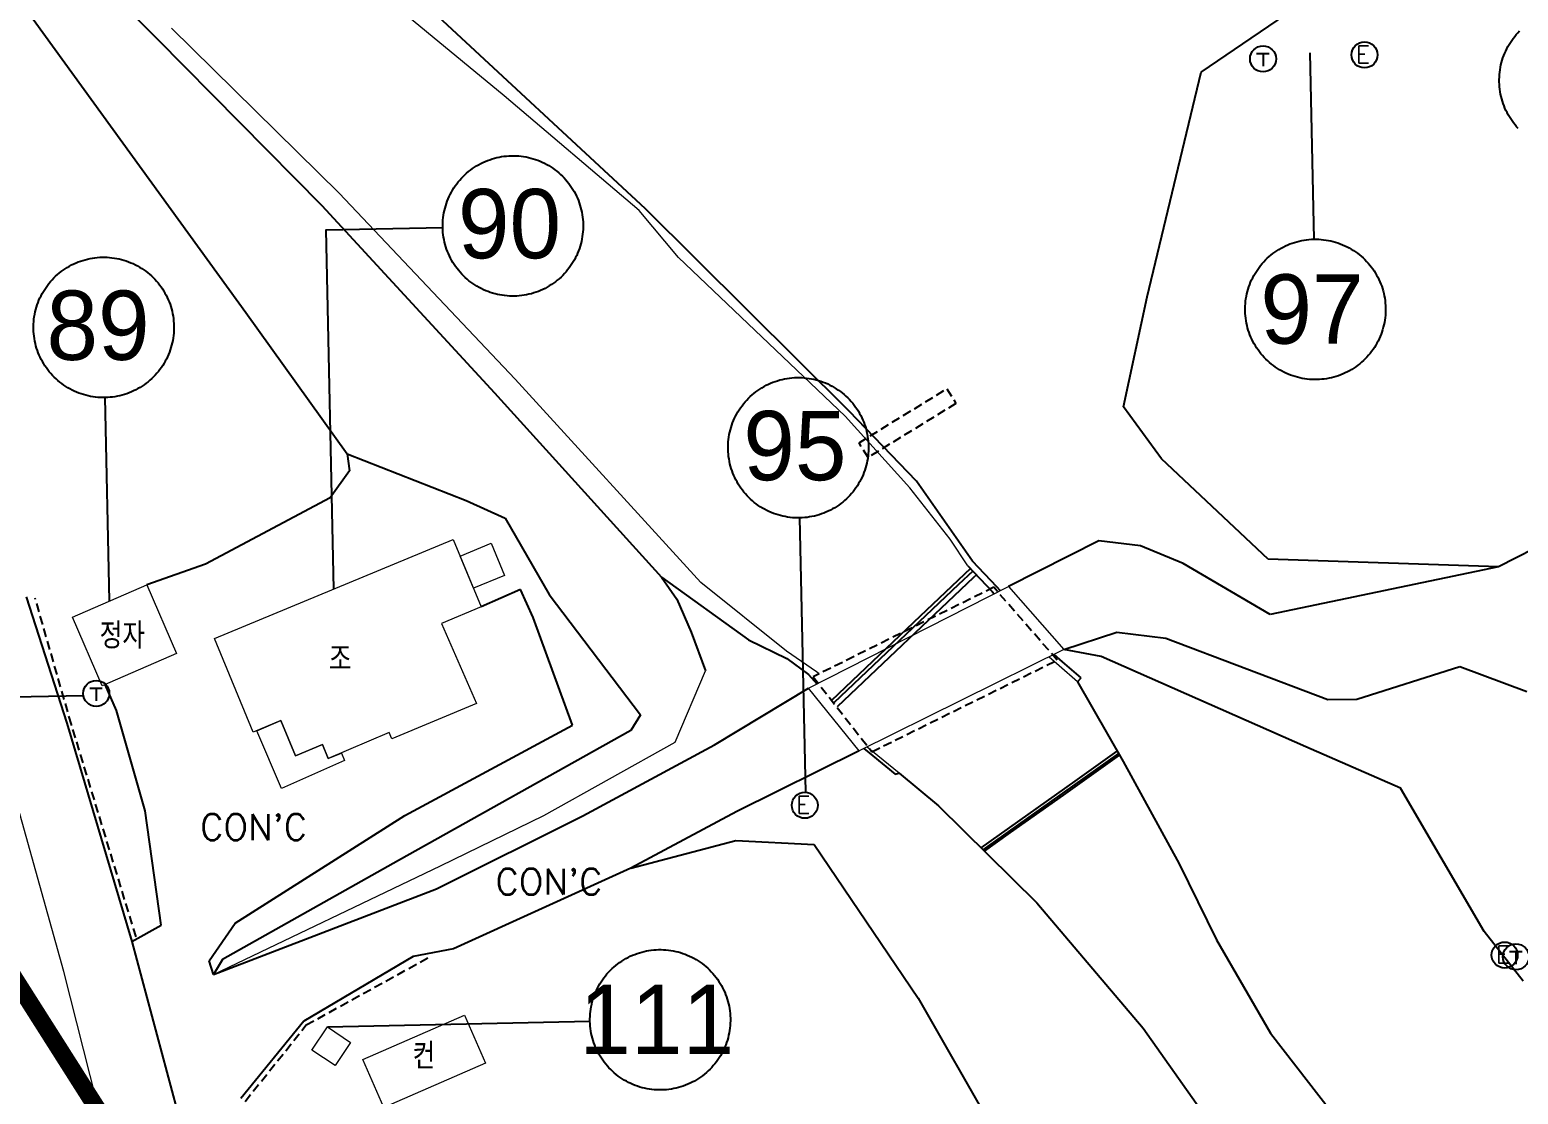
# Model space of a CAD drawing. Extents: x 296690 to 298491, y 586647 to 587790.
# Drawn here: x 297022 to 297107.9, y 587358.2 to 587419.6 of the extents above; entities that cross this region are included whole.
import ezdxf
from ezdxf.enums import TextEntityAlignment as Align

# ---------------------------------------------------------------- set-up
doc = ezdxf.new("R2010")
doc.units = 0
doc.header["$MEASUREMENT"] = 0
doc.linetypes.add('DASHED', pattern=[0.75, 0.5, -0.25])
doc.linetypes.add('PHANTOM2', pattern=[1.25, 0.625, -0.125, 0.125, -0.125, 0.125, -0.125])
for name, color, linetype in [('_0넘버링', 7, 'Continuous'), ('_조사구역', 6, 'Continuous'), ('가드레일', 114, 'Continuous'), ('낙차공', 6, 'Continuous'), ('도로_아스콘', 1, 'Continuous'), ('석축_상단', 25, 'SUKCHUK'), ('수로(관)', 144, 'DASHED'), ('수로(박스)', 5, 'DASHED'), ('옹벽_상단', 2, 'ONGBYUCK'), ('전력주', 2, 'Continuous'), ('지형_상단', 7, 'SUNGJEULTO'), ('지형_하단', 7, 'Continuous'), ('콘크리트', 7, 'Continuous'), ('통신주', 2, 'Continuous'), ('현황 텍스트', 7, 'Continuous')]:
    doc.layers.add(name, color=color, linetype=linetype)
for name, color, linetype, lineweight in [('건물', 7, 'Continuous', 20), ('관정', 5, 'Continuous', 18), ('교량', 4, 'Continuous', 18), ('바닥재질', 254, 'Continuous', 20), ('석축_하단', 30, 'Continuous', 18), ('옹벽_하단', 2, 'Continuous', 18), ('중앙선', 2, 'Continuous', 18)]:
    doc.layers.add(name, color=color, linetype=linetype, lineweight=lineweight)
doc.styles.add('GHS', font='simplex.shx', dxfattribs={"bigfont": 'ngsw.shx'})
doc.styles.add('JKS_FONT', font='', dxfattribs={"height": 1.5})
doc.styles.add('sks-ghs', font='romans.shx', dxfattribs={"bigfont": 'ghs.shx'})
doc.styles.get('JKS_FONT').set_extended_font_data('Expo M')
doc.linetypes.add('ONGBYUCK', pattern='A,1,0,[")",sks-ghs,S=0.5,R=90,X=0.5,Y=0],2', length=3)
doc.linetypes.add('SUKCHUK', pattern='A,1,["V",sks-ghs,S=0.5,R=0,X=0.5,Y=0],0.25,["V",sks-ghs,S=0.5,R=0,X=0.5,Y=0],0.25,["V",sks-ghs,S=0.5,R=0,X=0.5,Y=0],1', length=2.5)
doc.linetypes.add('SUNGJEULTO', pattern='A,0.25,["|",sks-ghs,S=0.3,R=0,X=0.5,Y=0.1],0.55,["|",sks-ghs,S=0.15,R=0,X=0.5,Y=0.05],0.25', length=1.05)

# ---------------------------------------------------------------- blocks, each defined once
blk = doc.blocks.new('통신주')
at = {"layer": '통신주', "flags": 128}
for points in [[(-0.374, 0.311), (0.349, 0.311)], [(0, 0.311), (0, -0.423)]]:
    blk.add_lwpolyline(points, dxfattribs=at)
at = {"layer": '통신주'}
blk.add_circle((0, 0), 0.75, dxfattribs=at)
blk = doc.blocks.new('전력주')
at = {"layer": '전력주'}
blk.add_circle((0, 0), 0.75, dxfattribs=at)
at = {"layer": '전력주', "style": 'GHS'}
blk.add_text('E', height=1, rotation=359.99952, dxfattribs=at).set_placement((-0.496, -0.477))

msp = doc.modelspace()

# ---------------------------------------------------------------- linework, layer by layer
at = {"layer": '_0넘버링', "linetype": 'Continuous'}
for p, q in [((297095.886, 587418.259), (297096.117, 587407.503)), ((297026.648, 587386.632), (297026.396, 587398.367)), ((297066.803, 587375.589), (297066.463, 587391.424)), ((297025.142, 587381.162), (297007.548, 587380.785))]:
    msp.add_line(p, q, dxfattribs=at)
at = {"layer": '_0넘버링'}
msp.add_line((297039.209, 587362.051), (297054.358, 587362.376), dxfattribs=at)
at = {"layer": '_0넘버링', "linetype": 'Continuous'}
for points in [[(297106.811, 587416.579), (297106.811, 587416.721), (297106.815, 587416.862), (297106.824, 587417.003), (297106.839, 587417.144), (297106.858, 587417.284), (297106.882, 587417.423), (297106.911, 587417.561), (297106.944, 587417.699), (297106.983, 587417.835), (297107.026, 587417.969), (297107.074, 587418.102), (297107.126, 587418.234), (297107.183, 587418.363), (297107.245, 587418.49), (297107.31, 587418.616), (297107.381, 587418.738), (297107.455, 587418.858), (297107.534, 587418.976), (297107.616, 587419.091), (297107.703, 587419.202), (297107.793, 587419.311), (297107.887, 587419.416), (297107.985, 587419.519)], [(297107.909, 587413.892), (297107.814, 587413.997), (297107.723, 587414.105), (297107.636, 587414.216), (297107.552, 587414.33), (297107.473, 587414.447), (297107.397, 587414.566), (297107.326, 587414.688), (297107.259, 587414.813), (297107.197, 587414.94), (297107.139, 587415.069), (297107.085, 587415.2), (297107.036, 587415.332), (297106.992, 587415.467), (297106.953, 587415.602), (297106.918, 587415.739), (297106.888, 587415.877), (297106.863, 587416.017), (297106.843, 587416.156), (297106.827, 587416.297), (297106.817, 587416.438), (297106.811, 587416.579)], [(297045.865, 587408.183), (297045.864, 587408.325), (297045.869, 587408.466), (297045.878, 587408.607), (297045.892, 587408.748), (297045.911, 587408.888), (297045.935, 587409.027), (297045.964, 587409.165), (297045.998, 587409.303), (297046.036, 587409.439), (297046.079, 587409.573), (297046.127, 587409.706), (297046.18, 587409.838), (297046.237, 587409.967), (297046.298, 587410.094), (297046.364, 587410.219), (297046.434, 587410.342), (297046.509, 587410.462), (297046.587, 587410.58), (297046.67, 587410.695), (297046.756, 587410.806), (297046.847, 587410.915), (297046.941, 587411.02), (297047.039, 587411.122), (297047.14, 587411.221), (297047.245, 587411.316), (297047.353, 587411.407), (297047.464, 587411.495), (297047.578, 587411.578), (297047.695, 587411.658), (297047.814, 587411.733), (297047.937, 587411.804), (297048.061, 587411.871), (297048.188, 587411.934), (297048.317, 587411.992), (297048.448, 587412.045), (297048.58, 587412.094), (297048.715, 587412.138), (297048.85, 587412.178), (297048.987, 587412.213), (297049.126, 587412.243), (297049.265, 587412.268), (297049.405, 587412.288), (297049.545, 587412.303), (297049.686, 587412.314), (297049.827, 587412.319), (297049.969, 587412.32), (297050.11, 587412.315), (297050.251, 587412.306), (297050.392, 587412.292), (297050.532, 587412.273), (297050.671, 587412.249), (297050.81, 587412.22), (297050.947, 587412.186), (297051.083, 587412.148), (297051.217, 587412.105), (297051.351, 587412.057), (297051.482, 587412.004), (297051.611, 587411.947), (297051.739, 587411.886), (297051.864, 587411.82), (297051.986, 587411.75), (297052.106, 587411.675), (297052.224, 587411.597), (297052.339, 587411.514), (297052.45, 587411.428), (297052.559, 587411.337), (297052.665, 587411.243), (297052.767, 587411.145), (297052.865, 587411.044), (297052.96, 587410.939), (297053.052, 587410.831), (297053.139, 587410.72), (297053.223, 587410.606), (297053.302, 587410.489), (297053.377, 587410.37), (297053.449, 587410.248), (297053.516, 587410.123), (297053.578, 587409.996), (297053.636, 587409.867), (297053.689, 587409.736), (297053.738, 587409.604), (297053.783, 587409.47), (297053.822, 587409.334), (297053.857, 587409.197), (297053.887, 587409.059), (297053.912, 587408.919), (297053.932, 587408.78), (297053.947, 587408.639), (297053.958, 587408.498), (297053.963, 587408.357), (297053.964, 587408.215), (297053.96, 587408.074), (297053.95, 587407.933), (297053.936, 587407.792), (297053.917, 587407.652), (297053.893, 587407.513), (297053.864, 587407.375), (297053.83, 587407.237), (297053.792, 587407.101), (297053.749, 587406.967), (297053.701, 587406.834), (297053.649, 587406.702), (297053.592, 587406.573), (297053.53, 587406.446), (297053.464, 587406.321), (297053.394, 587406.198), (297053.32, 587406.078), (297053.241, 587405.96), (297053.158, 587405.845), (297053.072, 587405.734), (297052.981, 587405.625), (297052.887, 587405.52), (297052.789, 587405.417), (297052.688, 587405.319), (297052.583, 587405.224), (297052.476, 587405.133), (297052.364, 587405.045), (297052.25, 587404.962), (297052.134, 587404.882), (297052.014, 587404.807), (297051.892, 587404.735), (297051.767, 587404.669), (297051.64, 587404.606), (297051.512, 587404.548), (297051.381, 587404.495), (297051.248, 587404.446), (297051.114, 587404.402), (297050.978, 587404.362), (297050.841, 587404.327), (297050.703, 587404.297), (297050.564, 587404.272), (297050.424, 587404.252), (297050.283, 587404.237), (297050.142, 587404.226), (297050.001, 587404.221), (297049.86, 587404.22), (297049.718, 587404.225), (297049.577, 587404.234), (297049.437, 587404.248), (297049.297, 587404.267), (297049.157, 587404.291), (297049.019, 587404.32), (297048.881, 587404.354), (297048.745, 587404.392), (297048.611, 587404.435), (297048.478, 587404.483), (297048.346, 587404.535), (297048.217, 587404.592), (297048.09, 587404.654), (297047.965, 587404.72), (297047.842, 587404.79), (297047.722, 587404.864), (297047.604, 587404.943), (297047.49, 587405.026), (297047.378, 587405.112), (297047.269, 587405.203), (297047.164, 587405.297), (297047.062, 587405.395), (297046.963, 587405.496), (297046.868, 587405.601), (297046.777, 587405.709), (297046.689, 587405.82), (297046.606, 587405.934), (297046.526, 587406.051), (297046.451, 587406.17), (297046.38, 587406.292), (297046.313, 587406.417), (297046.25, 587406.544), (297046.192, 587406.673), (297046.139, 587406.803), (297046.09, 587406.936), (297046.046, 587407.07), (297046.006, 587407.206), (297045.971, 587407.343), (297045.942, 587407.481), (297045.916, 587407.62), (297045.896, 587407.76), (297045.881, 587407.901), (297045.87, 587408.042), (297045.865, 587408.183)], [(297039.589, 587387.318), (297039.145, 587408.039), (297045.865, 587408.183)], [(297092.154, 587403.367), (297092.154, 587403.508), (297092.158, 587403.65), (297092.167, 587403.791), (297092.182, 587403.931), (297092.201, 587404.071), (297092.225, 587404.211), (297092.254, 587404.349), (297092.287, 587404.486), (297092.326, 587404.623), (297092.369, 587404.757), (297092.417, 587404.89), (297092.469, 587405.021), (297092.526, 587405.151), (297092.588, 587405.278), (297092.653, 587405.403), (297092.724, 587405.526), (297092.798, 587405.646), (297092.877, 587405.764), (297092.959, 587405.878), (297093.046, 587405.99), (297093.136, 587406.099), (297093.23, 587406.204), (297093.328, 587406.306), (297093.43, 587406.405), (297093.534, 587406.5), (297093.642, 587406.591), (297093.753, 587406.679), (297093.867, 587406.762), (297093.984, 587406.842), (297094.104, 587406.917), (297094.226, 587406.988), (297094.35, 587407.055), (297094.477, 587407.118), (297094.606, 587407.176), (297094.737, 587407.229), (297094.87, 587407.278), (297095.004, 587407.322), (297095.14, 587407.362), (297095.277, 587407.397), (297095.415, 587407.426), (297095.554, 587407.452), (297095.694, 587407.472), (297095.834, 587407.487), (297095.975, 587407.498), (297096.117, 587407.503), (297096.258, 587407.504), (297096.399, 587407.499), (297096.54, 587407.49), (297096.681, 587407.476), (297096.821, 587407.457), (297096.961, 587407.433), (297097.099, 587407.404), (297097.236, 587407.37), (297097.372, 587407.332), (297097.507, 587407.289), (297097.64, 587407.241), (297097.771, 587407.188), (297097.901, 587407.131), (297098.028, 587407.07), (297098.153, 587407.004), (297098.276, 587406.934), (297098.396, 587406.859), (297098.513, 587406.781), (297098.628, 587406.698), (297098.74, 587406.611), (297098.848, 587406.521), (297098.954, 587406.427), (297099.056, 587406.329), (297099.155, 587406.228), (297099.25, 587406.123), (297099.341, 587406.015), (297099.428, 587405.904), (297099.512, 587405.79), (297099.591, 587405.673), (297099.667, 587405.554), (297099.738, 587405.431), (297099.805, 587405.307), (297099.867, 587405.18), (297099.925, 587405.051), (297099.979, 587404.92), (297100.028, 587404.788), (297100.072, 587404.653), (297100.111, 587404.518), (297100.146, 587404.381), (297100.176, 587404.242), (297100.201, 587404.103), (297100.222, 587403.963), (297100.237, 587403.823), (297100.247, 587403.682), (297100.253, 587403.541), (297100.253, 587403.399), (297100.249, 587403.258), (297100.24, 587403.117), (297100.225, 587402.976), (297100.206, 587402.836), (297100.182, 587402.697), (297100.153, 587402.558), (297100.12, 587402.421), (297100.081, 587402.285), (297100.038, 587402.15), (297099.99, 587402.017), (297099.938, 587401.886), (297099.881, 587401.757), (297099.82, 587401.629), (297099.754, 587401.504), (297099.683, 587401.382), (297099.609, 587401.261), (297099.53, 587401.144), (297099.448, 587401.029), (297099.361, 587400.918), (297099.271, 587400.809), (297099.177, 587400.703), (297099.079, 587400.601), (297098.978, 587400.503), (297098.873, 587400.408), (297098.765, 587400.316), (297098.654, 587400.229), (297098.54, 587400.145), (297098.423, 587400.066), (297098.303, 587399.99), (297098.181, 587399.919), (297098.057, 587399.852), (297097.93, 587399.79), (297097.801, 587399.732), (297097.67, 587399.678), (297097.537, 587399.63), (297097.403, 587399.585), (297097.267, 587399.546), (297097.13, 587399.511), (297096.992, 587399.481), (297096.853, 587399.456), (297096.713, 587399.436), (297096.573, 587399.42), (297096.432, 587399.41), (297096.29, 587399.405), (297096.149, 587399.404), (297096.008, 587399.408), (297095.867, 587399.418), (297095.726, 587399.432), (297095.586, 587399.451), (297095.447, 587399.475), (297095.308, 587399.504), (297095.171, 587399.538), (297095.035, 587399.576), (297094.9, 587399.619), (297094.767, 587399.667), (297094.636, 587399.719), (297094.507, 587399.776), (297094.379, 587399.838), (297094.254, 587399.904), (297094.131, 587399.974), (297094.011, 587400.048), (297093.894, 587400.127), (297093.779, 587400.21), (297093.667, 587400.296), (297093.559, 587400.387), (297093.453, 587400.481), (297093.351, 587400.579), (297093.252, 587400.68), (297093.157, 587400.785), (297093.066, 587400.892), (297092.979, 587401.004), (297092.895, 587401.118), (297092.816, 587401.234), (297092.74, 587401.354), (297092.669, 587401.476), (297092.602, 587401.601), (297092.54, 587401.728), (297092.482, 587401.856), (297092.428, 587401.987), (297092.379, 587402.12), (297092.335, 587402.254), (297092.296, 587402.39), (297092.261, 587402.527), (297092.231, 587402.665), (297092.206, 587402.804), (297092.186, 587402.944), (297092.17, 587403.085), (297092.16, 587403.226), (297092.154, 587403.367)], [(297022.26, 587402.329), (297022.26, 587402.471), (297022.264, 587402.612), (297022.273, 587402.753), (297022.288, 587402.894), (297022.307, 587403.034), (297022.331, 587403.173), (297022.36, 587403.312), (297022.393, 587403.449), (297022.432, 587403.585), (297022.475, 587403.72), (297022.523, 587403.853), (297022.575, 587403.984), (297022.632, 587404.113), (297022.694, 587404.241), (297022.759, 587404.366), (297022.83, 587404.488), (297022.904, 587404.609), (297022.983, 587404.726), (297023.065, 587404.841), (297023.152, 587404.952), (297023.242, 587405.061), (297023.336, 587405.167), (297023.434, 587405.269), (297023.536, 587405.367), (297023.64, 587405.462), (297023.748, 587405.554), (297023.859, 587405.641), (297023.973, 587405.725), (297024.09, 587405.804), (297024.21, 587405.88), (297024.332, 587405.951), (297024.456, 587406.018), (297024.583, 587406.08), (297024.712, 587406.138), (297024.843, 587406.192), (297024.976, 587406.24), (297025.11, 587406.285), (297025.246, 587406.324), (297025.383, 587406.359), (297025.521, 587406.389), (297025.66, 587406.414), (297025.8, 587406.434), (297025.94, 587406.449), (297026.081, 587406.46), (297026.223, 587406.465), (297026.364, 587406.466), (297026.505, 587406.462), (297026.646, 587406.452), (297026.787, 587406.438), (297026.927, 587406.419), (297027.067, 587406.395), (297027.205, 587406.366), (297027.342, 587406.332), (297027.478, 587406.294), (297027.613, 587406.251), (297027.746, 587406.203), (297027.877, 587406.151), (297028.007, 587406.094), (297028.134, 587406.032), (297028.259, 587405.966), (297028.382, 587405.896), (297028.502, 587405.822), (297028.619, 587405.743), (297028.734, 587405.66), (297028.846, 587405.574), (297028.954, 587405.483), (297029.06, 587405.389), (297029.162, 587405.291), (297029.261, 587405.19), (297029.356, 587405.085), (297029.447, 587404.978), (297029.534, 587404.866), (297029.618, 587404.752), (297029.697, 587404.636), (297029.773, 587404.516), (297029.844, 587404.394), (297029.911, 587404.269), (297029.973, 587404.142), (297030.031, 587404.014), (297030.085, 587403.883), (297030.134, 587403.75), (297030.178, 587403.616), (297030.217, 587403.48), (297030.252, 587403.343), (297030.282, 587403.205), (297030.307, 587403.066), (297030.328, 587402.926), (297030.343, 587402.785), (297030.353, 587402.644), (297030.359, 587402.503), (297030.359, 587402.362), (297030.355, 587402.22), (297030.346, 587402.079), (297030.331, 587401.939), (297030.312, 587401.799), (297030.288, 587401.659), (297030.259, 587401.521), (297030.226, 587401.384), (297030.187, 587401.247), (297030.144, 587401.113), (297030.096, 587400.98), (297030.044, 587400.849), (297029.987, 587400.719), (297029.926, 587400.592), (297029.86, 587400.467), (297029.789, 587400.344), (297029.715, 587400.224), (297029.636, 587400.106), (297029.554, 587399.992), (297029.467, 587399.88), (297029.377, 587399.771), (297029.283, 587399.666), (297029.185, 587399.564), (297029.084, 587399.465), (297028.979, 587399.37), (297028.871, 587399.279), (297028.76, 587399.191), (297028.646, 587399.108), (297028.529, 587399.028), (297028.409, 587398.953), (297028.287, 587398.882), (297028.163, 587398.815), (297028.036, 587398.752), (297027.907, 587398.694), (297027.776, 587398.641), (297027.643, 587398.592), (297027.509, 587398.548), (297027.373, 587398.508), (297027.236, 587398.473), (297027.098, 587398.444), (297026.959, 587398.418), (297026.819, 587398.398), (297026.679, 587398.383), (297026.538, 587398.372), (297026.396, 587398.367), (297026.255, 587398.366), (297026.114, 587398.371), (297025.973, 587398.38), (297025.832, 587398.394), (297025.692, 587398.413), (297025.553, 587398.437), (297025.414, 587398.466), (297025.277, 587398.5), (297025.141, 587398.538), (297025.006, 587398.581), (297024.873, 587398.629), (297024.742, 587398.682), (297024.613, 587398.739), (297024.485, 587398.8), (297024.36, 587398.866), (297024.237, 587398.936), (297024.117, 587399.011), (297024, 587399.089), (297023.885, 587399.172), (297023.773, 587399.258), (297023.665, 587399.349), (297023.559, 587399.443), (297023.457, 587399.541), (297023.358, 587399.642), (297023.263, 587399.747), (297023.172, 587399.855), (297023.085, 587399.966), (297023.001, 587400.08), (297022.922, 587400.197), (297022.846, 587400.316), (297022.775, 587400.439), (297022.708, 587400.563), (297022.646, 587400.69), (297022.588, 587400.819), (297022.534, 587400.95), (297022.485, 587401.082), (297022.441, 587401.217), (297022.402, 587401.352), (297022.367, 587401.489), (297022.337, 587401.628), (297022.312, 587401.767), (297022.292, 587401.907), (297022.276, 587402.047), (297022.266, 587402.188), (297022.26, 587402.329)], [(297062.327, 587395.387), (297062.327, 587395.528), (297062.331, 587395.669), (297062.34, 587395.81), (297062.355, 587395.951), (297062.374, 587396.091), (297062.398, 587396.23), (297062.427, 587396.369), (297062.46, 587396.506), (297062.499, 587396.642), (297062.542, 587396.777), (297062.59, 587396.91), (297062.642, 587397.041), (297062.699, 587397.17), (297062.761, 587397.298), (297062.826, 587397.423), (297062.897, 587397.545), (297062.971, 587397.666), (297063.05, 587397.783), (297063.132, 587397.898), (297063.219, 587398.01), (297063.309, 587398.118), (297063.404, 587398.224), (297063.501, 587398.326), (297063.603, 587398.424), (297063.707, 587398.519), (297063.815, 587398.611), (297063.926, 587398.698), (297064.04, 587398.782), (297064.157, 587398.861), (297064.277, 587398.937), (297064.399, 587399.008), (297064.524, 587399.075), (297064.65, 587399.137), (297064.779, 587399.195), (297064.91, 587399.249), (297065.043, 587399.298), (297065.177, 587399.342), (297065.313, 587399.381), (297065.45, 587399.416), (297065.588, 587399.446), (297065.727, 587399.471), (297065.867, 587399.491), (297066.008, 587399.507), (297066.149, 587399.517), (297066.29, 587399.523), (297066.431, 587399.523), (297066.572, 587399.519), (297066.714, 587399.509), (297066.854, 587399.495), (297066.994, 587399.476), (297067.134, 587399.452), (297067.272, 587399.423), (297067.409, 587399.39), (297067.545, 587399.351), (297067.68, 587399.308), (297067.813, 587399.26), (297067.944, 587399.208), (297068.074, 587399.151), (297068.201, 587399.089), (297068.326, 587399.023), (297068.449, 587398.953), (297068.569, 587398.879), (297068.686, 587398.8), (297068.801, 587398.718), (297068.913, 587398.631), (297069.022, 587398.541), (297069.127, 587398.446), (297069.229, 587398.349), (297069.328, 587398.247), (297069.423, 587398.143), (297069.514, 587398.035), (297069.601, 587397.924), (297069.685, 587397.81), (297069.765, 587397.693), (297069.84, 587397.573), (297069.911, 587397.451), (297069.978, 587397.326), (297070.04, 587397.2), (297070.098, 587397.071), (297070.152, 587396.94), (297070.201, 587396.807), (297070.245, 587396.673), (297070.285, 587396.537), (297070.319, 587396.4), (297070.349, 587396.262), (297070.374, 587396.123), (297070.395, 587395.983), (297070.41, 587395.842), (297070.42, 587395.701), (297070.426, 587395.56), (297070.426, 587395.419), (297070.422, 587395.277), (297070.413, 587395.136), (297070.398, 587394.996), (297070.379, 587394.856), (297070.355, 587394.716), (297070.327, 587394.578), (297070.293, 587394.441), (297070.254, 587394.305), (297070.211, 587394.17), (297070.163, 587394.037), (297070.111, 587393.906), (297070.054, 587393.776), (297069.993, 587393.649), (297069.927, 587393.524), (297069.857, 587393.401), (297069.782, 587393.281), (297069.704, 587393.163), (297069.621, 587393.049), (297069.534, 587392.937), (297069.444, 587392.828), (297069.35, 587392.723), (297069.252, 587392.621), (297069.151, 587392.522), (297069.046, 587392.427), (297068.938, 587392.336), (297068.827, 587392.248), (297068.713, 587392.165), (297068.596, 587392.085), (297068.476, 587392.01), (297068.354, 587391.939), (297068.23, 587391.872), (297068.103, 587391.809), (297067.974, 587391.751), (297067.843, 587391.698), (297067.71, 587391.649), (297067.576, 587391.605), (297067.44, 587391.565), (297067.303, 587391.531), (297067.165, 587391.501), (297067.026, 587391.476), (297066.886, 587391.455), (297066.746, 587391.44), (297066.605, 587391.43), (297066.463, 587391.424), (297066.322, 587391.424), (297066.181, 587391.428), (297066.04, 587391.437), (297065.899, 587391.451), (297065.759, 587391.471), (297065.62, 587391.495), (297065.481, 587391.523), (297065.344, 587391.557), (297065.208, 587391.595), (297065.073, 587391.639), (297064.94, 587391.686), (297064.809, 587391.739), (297064.68, 587391.796), (297064.552, 587391.857), (297064.427, 587391.923), (297064.304, 587391.993), (297064.184, 587392.068), (297064.067, 587392.146), (297063.952, 587392.229), (297063.84, 587392.316), (297063.732, 587392.406), (297063.626, 587392.5), (297063.524, 587392.598), (297063.426, 587392.699), (297063.331, 587392.804), (297063.239, 587392.912), (297063.152, 587393.023), (297063.068, 587393.137), (297062.989, 587393.254), (297062.913, 587393.374), (297062.842, 587393.496), (297062.775, 587393.62), (297062.713, 587393.747), (297062.655, 587393.876), (297062.601, 587394.007), (297062.552, 587394.139), (297062.508, 587394.274), (297062.469, 587394.409), (297062.434, 587394.547), (297062.404, 587394.685), (297062.379, 587394.824), (297062.359, 587394.964), (297062.343, 587395.104), (297062.333, 587395.245), (297062.327, 587395.387)], [(297054.358, 587362.376), (297054.358, 587362.517), (297054.362, 587362.659), (297054.371, 587362.8), (297054.386, 587362.941), (297054.405, 587363.081), (297054.429, 587363.22), (297054.458, 587363.358), (297054.491, 587363.496), (297054.53, 587363.632), (297054.573, 587363.766), (297054.621, 587363.899), (297054.673, 587364.031), (297054.73, 587364.16), (297054.792, 587364.287), (297054.857, 587364.412), (297054.928, 587364.535), (297055.002, 587364.655), (297055.081, 587364.773), (297055.163, 587364.887), (297055.25, 587364.999), (297055.34, 587365.108), (297055.434, 587365.213), (297055.532, 587365.315), (297055.634, 587365.414), (297055.738, 587365.509), (297055.846, 587365.6), (297055.957, 587365.688), (297056.071, 587365.771), (297056.188, 587365.851), (297056.308, 587365.926), (297056.43, 587365.997), (297056.554, 587366.064), (297056.681, 587366.127), (297056.81, 587366.185), (297056.941, 587366.238), (297057.074, 587366.287), (297057.208, 587366.331), (297057.344, 587366.371), (297057.481, 587366.406), (297057.619, 587366.436), (297057.758, 587366.461), (297057.898, 587366.481), (297058.038, 587366.496), (297058.179, 587366.507), (297058.321, 587366.512), (297058.462, 587366.513), (297058.603, 587366.508), (297058.744, 587366.499), (297058.885, 587366.485), (297059.025, 587366.466), (297059.164, 587366.442), (297059.303, 587366.413), (297059.44, 587366.379), (297059.576, 587366.341), (297059.711, 587366.298), (297059.844, 587366.25), (297059.975, 587366.197), (297060.105, 587366.14), (297060.232, 587366.079), (297060.357, 587366.013), (297060.48, 587365.943), (297060.6, 587365.868), (297060.717, 587365.79), (297060.832, 587365.707), (297060.944, 587365.621), (297061.052, 587365.53), (297061.158, 587365.436), (297061.26, 587365.338), (297061.359, 587365.237), (297061.454, 587365.132), (297061.545, 587365.024), (297061.632, 587364.913), (297061.716, 587364.799), (297061.795, 587364.682), (297061.871, 587364.563), (297061.942, 587364.441), (297062.009, 587364.316), (297062.071, 587364.189), (297062.129, 587364.06), (297062.183, 587363.929), (297062.232, 587363.797), (297062.276, 587363.662), (297062.315, 587363.527), (297062.35, 587363.39), (297062.38, 587363.252), (297062.405, 587363.112), (297062.425, 587362.973), (297062.441, 587362.832), (297062.451, 587362.691), (297062.457, 587362.55), (297062.457, 587362.408), (297062.453, 587362.267), (297062.444, 587362.126), (297062.429, 587361.985), (297062.41, 587361.845), (297062.386, 587361.706), (297062.357, 587361.568), (297062.324, 587361.43), (297062.285, 587361.294), (297062.242, 587361.16), (297062.194, 587361.027), (297062.142, 587360.895), (297062.085, 587360.766), (297062.024, 587360.639), (297061.958, 587360.513), (297061.887, 587360.391), (297061.813, 587360.271), (297061.734, 587360.153), (297061.652, 587360.038), (297061.565, 587359.927), (297061.475, 587359.818), (297061.381, 587359.713), (297061.283, 587359.61), (297061.181, 587359.512), (297061.077, 587359.417), (297060.969, 587359.326), (297060.858, 587359.238), (297060.744, 587359.154), (297060.627, 587359.075), (297060.507, 587359), (297060.385, 587358.928), (297060.261, 587358.862), (297060.134, 587358.799), (297060.005, 587358.741), (297059.874, 587358.688), (297059.741, 587358.639), (297059.607, 587358.594), (297059.471, 587358.555), (297059.334, 587358.52), (297059.196, 587358.49), (297059.057, 587358.465), (297058.917, 587358.445), (297058.777, 587358.43), (297058.636, 587358.419), (297058.494, 587358.414), (297058.353, 587358.413), (297058.212, 587358.417), (297058.071, 587358.427), (297057.93, 587358.441), (297057.79, 587358.46), (297057.651, 587358.484), (297057.512, 587358.513), (297057.375, 587358.547), (297057.239, 587358.585), (297057.104, 587358.628), (297056.971, 587358.676), (297056.84, 587358.728), (297056.71, 587358.785), (297056.583, 587358.847), (297056.458, 587358.913), (297056.335, 587358.983), (297056.215, 587359.057), (297056.098, 587359.136), (297055.983, 587359.219), (297055.871, 587359.305), (297055.763, 587359.396), (297055.657, 587359.49), (297055.555, 587359.588), (297055.456, 587359.689), (297055.361, 587359.794), (297055.27, 587359.902), (297055.183, 587360.013), (297055.099, 587360.127), (297055.02, 587360.244), (297054.944, 587360.363), (297054.873, 587360.485), (297054.806, 587360.61), (297054.744, 587360.737), (297054.686, 587360.866), (297054.632, 587360.996), (297054.583, 587361.129), (297054.539, 587361.263), (297054.5, 587361.399), (297054.465, 587361.536), (297054.435, 587361.674), (297054.41, 587361.813), (297054.39, 587361.953), (297054.374, 587362.094), (297054.364, 587362.235), (297054.358, 587362.376)]]:
    msp.add_lwpolyline(points, dxfattribs=at)
at = {"layer": '_조사구역', "color": 1, "linetype": 'PHANTOM2', "ltscale": 10, "const_width": 1, "flags": 128}
msp.add_lwpolyline([(296888.84, 587577.288), (296916.15, 587564.873), (296917.156, 587546.984), (296944.065, 587499.885), (296962.635, 587506.346), (296964.436, 587470.578), (296997.022, 587434.803), (296987.353, 587416.457), (297013.514, 587382.868), (297017.844, 587370.082), (297028.94, 587352.598), (297029.921, 587342.814), (297037.311, 587334.588), (297040.557, 587314.959), (297070.471, 587308.463), (297100.618, 587240.515), (296816.881, 587204.005), (296810.029, 587153.667), (296842.845, 587123.71), (296813.171, 587102.466), (296801.867, 587080.632), (296792.419, 587066.551), (296780.993, 587053.961), (296729.305, 587013.642), (296789.936, 586992.349), (296824.611, 587004.256), (296850.226, 586942.239), (296893.717, 586957.017), (296943.194, 587021.665), (296972.088, 586999.951), (296986.997, 586998.05), (297023.229, 586997.93), (297046.89, 586904.339), (297072.383, 586919.28), (297092.125, 586914.812), (297140.05, 586929.391), (297161.257, 587039.311), (297169.671, 587043.404), (297143.685, 587095.584), (297202.292, 587171.684), (297208.17, 587171.557), (297223.301, 587185.232), (297231.661, 587208.891), (297261.643, 587209.686), (297274.458, 587204.563), (297288.677, 587207.286), (297312.555, 587205.401), (297330.386, 587243.47), (297352.249, 587274.947), (297366.209, 587284.267), (297417.024, 587287.724), (297445.099, 587268.295), (297503.611, 587227.814), (297523.959, 587277.06), (297579.61, 587285.311), (297639.295, 587334.834), (297716.688, 587369.953), (297740.275, 587286.158), (297825.46, 587201.844), (297873.057, 587112.588), (297985.437, 587163.709), (298083.124, 587194.825), (298077.656, 587264.112), (298068.85, 587288.67), (298075.494, 587302.919), (298064.34, 587344.326), (298031.595, 587377.113), (298044.642, 587441.817), (298042.935, 587499.779), (298028.924, 587538.447), (298039.335, 587564.951), (298043.456, 587576.457), (298029.629, 587619.829), (298018.435, 587640.961), (298021.43, 587663.041), (298018.737, 587675.868), (298016.579, 587686.142), (298003.655, 587699.071), (297992.44, 587709.096), (297988.831, 587725.126), (297944.082, 587728.987), (297800.523, 587643.823), (297772.384, 587662.14), (297757.377, 587592.19), (297693.211, 587575.357), (297656.542, 587574.021), (297572.22, 587570.948), (297613.4, 587635.683), (297629.044, 587661.258), (297639.974, 587676.971), (297661.047, 587707.24), (297598.567, 587775.352), (297577.802, 587771.53), (297529.249, 587759.188), (297490.272, 587737.052), (297479.323, 587721.326), (297454.967, 587717.473), (297250.911, 587692.793), (297212.293, 587661.658), (297187.562, 587688.509), (297176.046, 587696.222), (297149.457, 587697.294), (297117.931, 587719.012), (297086.049, 587732.635), (297066.449, 587740.817), (297055.849, 587761.216), (297045.644, 587752.776), (296998.563, 587747.178), (296975.925, 587745.763), (296966.615, 587742.511), (296946.705, 587733.469), (296916.68, 587715.593), (296875.894, 587729.391), (296872.69, 587730.047), (296872.404, 587730.106), (296864.881, 587731.647), (296743.314, 587733.686), (296691.621, 587698.849), (296718.089, 587653.845), (296730.153, 587649.14), (296737.491, 587637.803), (296758.711, 587639.514), (296767.472, 587630.151), (296786.923, 587626.974), (296789.392, 587586.726), (296810.548, 587586.515), (296815.908, 587576.909), (296842.387, 587563.912), (296888.84, 587577.288)], dxfattribs=at)
at = {"layer": '가드레일', "linetype": 'DASHED'}
for p, q in [((297024.444, 587379.508), (297022.357, 587386.785)), ((297028.173, 587367.255), (297024.444, 587379.508)), ((297037.996, 587362.165), (297045.033, 587366.048)), ((297034.465, 587357.754), (297037.996, 587362.165))]:
    msp.add_line(p, q, dxfattribs=at)
at = {"layer": '건물'}
for points in [[(297047.814, 587380.712), (297042.928, 587378.684), (297042.776, 587379.05), (297039.266, 587377.538), (297038.93, 587378.348), (297037.369, 587377.7), (297036.527, 587379.728), (297034.938, 587379.068), (297032.7, 587384.459), (297046.477, 587390.177), (297048.092, 587386.286), (297045.798, 587385.334), (297047.814, 587380.712)], [(297046.877, 587389.214), (297048.669, 587389.957), (297049.437, 587388.108), (297047.645, 587387.364), (297046.877, 587389.214)], [(297024.501, 587385.703), (297028.795, 587387.56), (297030.51, 587383.593), (297026.216, 587381.736), (297024.501, 587385.703)], [(297036.527, 587379.728), (297037.369, 587377.7), (297038.93, 587378.348), (297039.266, 587377.538), (297040.026, 587377.853), (297040.201, 587377.43), (297036.563, 587375.815), (297035.138, 587379.144), (297036.527, 587379.728)], [(297048.334, 587359.952), (297042.459, 587357.395), (297041.249, 587360.174), (297047.124, 587362.732), (297048.334, 587359.952)]]:
    msp.add_lwpolyline(points, dxfattribs=at)
at = {"layer": '관정'}
msp.add_lwpolyline([(297039.209, 587362.051), (297040.543, 587361.158), (297039.652, 587359.827), (297038.318, 587360.72), (297039.209, 587362.051)], dxfattribs=at)
at = {"layer": '교량'}
msp.add_lwpolyline([(297081.695, 587383.821), (297069.886, 587377.977), (297066.957, 587381.606), (297078.502, 587387.461), (297081.695, 587383.821)], dxfattribs=at)
at = {"layer": '낙차공'}
msp.add_line((297077.041, 587372.273), (297084.859, 587377.823), dxfattribs=at)
for points in [[(297076.305, 587388.503), (297073.4, 587385.747), (297068.283, 587380.891)], [(297076.442, 587388.357), (297075.617, 587387.574), (297068.421, 587380.746)], [(297076.649, 587388.14), (297076.478, 587387.978), (297068.627, 587380.528)], [(297076.923, 587372.389), (297082.338, 587376.232), (297084.778, 587377.965)], [(297077.113, 587372.202), (297078.621, 587373.272), (297081.667, 587375.434), (297084.909, 587377.736)]]:
    msp.add_lwpolyline(points, dxfattribs=at)
at = {"layer": '도로_아스콘'}
for p, q in [((297021.829, 587386.877), (297024.177, 587379.573)), ((297024.177, 587379.573), (297027.934, 587366.973)), ((297027.934, 587366.973), (297031.611, 587353.292))]:
    msp.add_line(p, q, dxfattribs=at)
at = {"layer": '석축_상단'}
for p, q in [((297017.765, 587430.633), (297029.393, 587419.074)), ((297057.56, 587409.251), (297045.087, 587420.827)), ((297029.393, 587419.074), (297038.884, 587409.441)), ((297038.884, 587409.441), (297048.85, 587398.639)), ((297069.317, 587397.574), (297057.56, 587409.251)), ((297048.85, 587398.639), (297058.483, 587388.002)), ((297073.199, 587393.54), (297069.317, 587397.574)), ((297076.43, 587388.929), (297073.2, 587393.539)), ((297058.483, 587388.002), (297059.369, 587386.74)), ((297058.483, 587388.002), (297063.5, 587384.38)), ((297059.369, 587386.74), (297060.194, 587384.821)), ((297060.194, 587384.821), (297061.014, 587382.606)), ((297063.5, 587384.38), (297065.71, 587383.308)), ((297057.266, 587380.064), (297056.723, 587379.159)), ((297056.723, 587379.159), (297043.315, 587371.646)), ((297043.315, 587371.646), (297033.164, 587365.936)), ((297033.164, 587365.936), (297032.633, 587365.077))]:
    msp.add_line(p, q, dxfattribs=at)
at = {"layer": '석축_하단'}
for p, q in [((297049.408, 587415.775), (297040.746, 587422.939)), ((297039.896, 587410.17), (297030.222, 587419.687)), ((297057.193, 587409.156), (297049.408, 587415.775)), ((297050.045, 587399.435), (297039.896, 587410.17)), ((297059.457, 587406.451), (297057.193, 587409.156)), ((297069.083, 587397.303), (297059.457, 587406.451)), ((297060.756, 587387.704), (297050.045, 587399.435)), ((297072.803, 587393.153), (297069.083, 587397.303)), ((297075.143, 587390.193), (297072.803, 587393.153)), ((297076.164, 587388.652), (297075.143, 587390.193)), ((297065.692, 587383.725), (297060.756, 587387.704)), ((297059.274, 587378.492), (297061.014, 587382.606)), ((297051.697, 587374.253), (297059.274, 587378.492)), ((297045.736, 587371.353), (297051.697, 587374.253)), ((297032.633, 587365.077), (297045.736, 587371.353))]:
    msp.add_line(p, q, dxfattribs=at)
at = {"layer": '수로(관)'}
msp.add_lwpolyline([(297075.471, 587398.025), (297070.401, 587394.912), (297069.878, 587395.764), (297074.947, 587398.877), (297075.471, 587398.025)], dxfattribs=at)
at = {"layer": '수로(박스)'}
msp.add_lwpolyline([(297067.239, 587382.256), (297070.623, 587377.931), (297081.311, 587383.218), (297077.653, 587387.421), (297067.239, 587382.256)], dxfattribs=at)
at = {"layer": '옹벽_상단'}
for p, q in [((297077.83, 587387.445), (297076.43, 587388.929)), ((297076.164, 587388.652), (297077.564, 587387.168)), ((297077.564, 587387.168), (297077.68, 587387.044)), ((297078.037, 587387.225), (297077.83, 587387.445)), ((297065.71, 587383.308), (297066.964, 587382.38)), ((297081.615, 587383.121), (297081.13, 587383.541)), ((297082.686, 587382.193), (297081.615, 587383.121)), ((297066.964, 587382.38), (297067.445, 587381.854)), ((297082.49, 587381.966), (297082.686, 587382.193)), ((297070.163, 587378.114), (297070.681, 587377.69)), ((297070.681, 587377.69), (297071.97, 587376.634)), ((297071.97, 587376.634), (297072.192, 587376.688))]:
    msp.add_line(p, q, dxfattribs=at)
at = {"layer": '옹벽_하단'}
for p, q in [((297067.424, 587382.534), (297065.692, 587383.725)), ((297081.419, 587382.894), (297080.839, 587383.397)), ((297082.49, 587381.966), (297081.419, 587382.894)), ((297067.58, 587382.426), (297067.424, 587382.534)), ((297072.192, 587376.688), (297070.342, 587378.203))]:
    msp.add_line(p, q, dxfattribs=at)
at = {"layer": '중앙선'}
for p, q in [((297024.013, 587365.244), (297020.209, 587378.839)), ((297026.541, 587355.247), (297024.013, 587365.244))]:
    msp.add_line(p, q, dxfattribs=at)
at = {"layer": '지형_상단'}
for p, q in [((297019.986, 587423.322), (297034.514, 587403.275)), ((297089.609, 587417.139), (297095.924, 587421.459)), ((297086.5, 587404.184), (297089.609, 587417.139)), ((297085.143, 587397.828), (297086.5, 587404.184)), ((297034.514, 587403.275), (297040.347, 587395.112)), ((297087.321, 587394.831), (297085.143, 587397.828)), ((297040.347, 587395.112), (297040.496, 587394.141)), ((297040.347, 587395.112), (297047.208, 587392.424)), ((297040.496, 587394.141), (297039.38, 587392.589)), ((297093.488, 587389.039), (297087.321, 587394.831)), ((297039.38, 587392.589), (297032.172, 587388.76)), ((297047.208, 587392.424), (297049.46, 587391.409)), ((297049.46, 587391.409), (297052.002, 587386.997)), ((297106.772, 587388.601), (297093.488, 587389.039)), ((297032.172, 587388.76), (297028.795, 587387.56)), ((297052.002, 587386.997), (297057.266, 587380.064)), ((297083.851, 587383.425), (297081.695, 587383.821)), ((297095.659, 587378.205), (297083.851, 587383.425)), ((297101.118, 587375.831), (297095.659, 587378.205)), ((297105.945, 587367.565), (297101.118, 587375.831)), ((297056.709, 587371.217), (297062.77, 587372.807)), ((297062.77, 587372.807), (297067.288, 587372.572)), ((297067.288, 587372.572), (297073.283, 587363.719)), ((297108.186, 587364.702), (297105.945, 587367.565)), ((297073.283, 587363.719), (297081.459, 587349.469))]:
    msp.add_line(p, q, dxfattribs=at)
at = {"layer": '지형_하단'}
for p, q in [((297082.49, 587381.966), (297085.116, 587377.373)), ((297085.116, 587377.373), (297088.344, 587371.462)), ((297072.192, 587376.688), (297074.471, 587374.802)), ((297074.471, 587374.802), (297080.145, 587369.22)), ((297088.344, 587371.462), (297090.5, 587367.087)), ((297080.145, 587369.22), (297086.268, 587361.987)), ((297090.5, 587367.087), (297093.62, 587361.689)), ((297086.268, 587361.987), (297091.887, 587354.04)), ((297093.62, 587361.689), (297097.956, 587356.095))]:
    msp.add_line(p, q, dxfattribs=at)
at = {"layer": '콘크리트'}
for p, q in [((297114.753, 587392.707), (297106.772, 587388.601)), ((297083.716, 587390.094), (297078.502, 587387.461)), ((297086.114, 587389.819), (297083.716, 587390.094)), ((297088.58, 587388.799), (297086.114, 587389.819)), ((297093.6, 587385.852), (297088.58, 587388.799)), ((297106.772, 587388.601), (297093.6, 587385.852)), ((297050.344, 587387.3), (297048.092, 587386.286)), ((297051.075, 587385.673), (297050.344, 587387.3)), ((297053.351, 587379.467), (297051.075, 587385.673)), ((297081.695, 587383.821), (297084.744, 587384.832)), ((297084.744, 587384.832), (297087.571, 587384.486)), ((297087.571, 587384.486), (297096.914, 587380.938)), ((297098.602, 587380.969), (297104.527, 587382.858)), ((297104.527, 587382.858), (297108.402, 587381.401)), ((297027.055, 587380.301), (297026.4, 587381.816)), ((297061.545, 587378.328), (297066.957, 587381.606)), ((297028.702, 587374.521), (297027.055, 587380.301)), ((297096.914, 587380.938), (297098.602, 587380.969)), ((297043.67, 587374.256), (297053.351, 587379.467)), ((297053.948, 587374.242), (297061.545, 587378.328)), ((297069.886, 587377.977), (297062.827, 587374.488)), ((297029.626, 587367.929), (297028.702, 587374.521)), ((297062.827, 587374.488), (297056.709, 587371.217)), ((297033.896, 587368.035), (297043.67, 587374.256)), ((297045.497, 587370.018), (297053.948, 587374.242)), ((297056.709, 587371.217), (297046.496, 587366.557)), ((297032.633, 587365.077), (297045.497, 587370.018)), ((297027.934, 587366.973), (297029.626, 587367.929)), ((297032.391, 587365.861), (297033.896, 587368.035)), ((297046.496, 587366.557), (297044.159, 587366.114)), ((297032.633, 587365.077), (297032.391, 587365.861)), ((297044.159, 587366.114), (297037.845, 587362.389)), ((297037.845, 587362.389), (297034.216, 587357.923))]:
    msp.add_line(p, q, dxfattribs=at)

# ---------------------------------------------------------------- block references
at = {"layer": '전력주'}
for p in [(297099.037, 587418.139), (297066.75, 587374.841), (297107.12, 587366.202)]:
    msp.add_blockref('전력주', p, dxfattribs=at)
at = {"layer": '통신주'}
for p in [(297093.184, 587417.907), (297025.88, 587381.297), (297107.775, 587366.099)]:
    msp.add_blockref('통신주', p, dxfattribs=at)

# ---------------------------------------------------------------- texts
at = {"layer": '_0넘버링', "style": 'JKS_FONT'}
for s, p in [('90', (297049.718, 587408.404)), ('97', (297096.007, 587403.477)), ('89', (297025.983, 587402.54)), ('95', (297066.18, 587395.597)), ('111', (297058.211, 587362.487))]:
    msp.add_text(s, height=4, dxfattribs=at).set_placement(p, align=Align.MIDDLE_CENTER)
at = {"layer": '바닥재질', "char_height": 1.5, "attachment_point": 7, "style": 'GHS'}
for insert in [(297031.869, 587372.836), (297048.907, 587369.684)]:
    msp.add_mtext("CON'C", dxfattribs=dict(at, insert=insert))
at = {"layer": '현황 텍스트', "char_height": 1.5, "attachment_point": 7, "style": 'GHS'}
for s, insert in [('정자', (297026.075, 587383.881)), ('조', (297039.296, 587382.528)), ('컨', (297044.124, 587359.619))]:
    msp.add_mtext(s, dxfattribs=dict(at, insert=insert))

doc.saveas('drawing.dxf')
